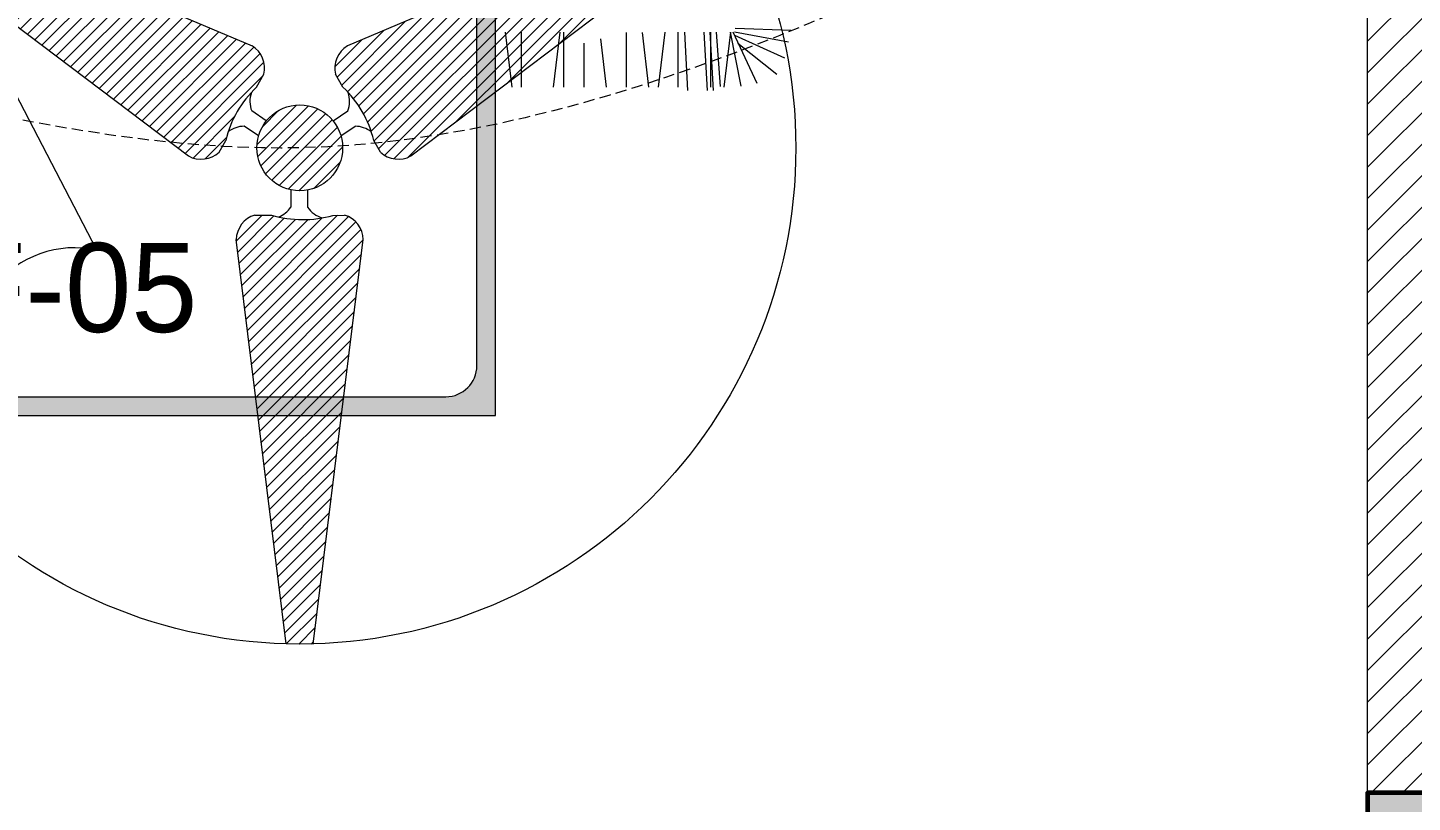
# Model space of a CAD drawing. Header units: inches. Extents: x 109699 to 44449955, y -10987 to 15824140.
# Drawn here: x 196343.1 to 196420.9, y -4169 to -4125.5 of the extents above; entities that cross this region are included whole.
import ezdxf

# ---------------------------------------------------------------- set-up
doc = ezdxf.new("R2010")
doc.units = ezdxf.units.IN
doc.header["$LTSCALE"] = 5
doc.header["$MEASUREMENT"] = 0
doc.linetypes.add('DASHDOT', pattern=[1, 0.5, -0.25, 0, -0.25])
doc.linetypes.add('DASHED2', pattern=[0.375, 0.25, -0.125])
for name, color, linetype, lineweight in [('@NORMAL', 7, 'Continuous', 5), ('AC In', 244, 'DASHED2', 30), ('cloumn', 253, 'Continuous', 60), ('collum', 8, 'Continuous', 70), ('E-CF-Ceiling-Fan', 30, 'Continuous', 13), ('E-Con-Point', 5, 'DASHED2', 13), ('ha', 252, 'Continuous', 5), ('SB', 1, 'DASHDOT', 20), ('WALL-1', 8, 'Continuous', 9)]:
    doc.layers.add(name, color=color, linetype=linetype, lineweight=lineweight)
doc.layers.add('FURNITUR', color=7, linetype='Continuous', lineweight=5, true_color=0xe8e8e8)
doc.styles.get("Standard").update_dxf_attribs({"font": 'times.ttf'})

# ---------------------------------------------------------------- blocks, each defined once
blk = doc.blocks.new('coloumn-01')
at = {"layer": 'ha'}
h = blk.add_hatch(dxfattribs=at)
h.set_pattern_fill('AR-CONC', color=256, scale=0.5)
h.set_pattern_definition([(49.99999999999999, (0, 0), (3.586300913003767, -0.3137606749129755), [0.375, -4.125]), (355, (0, 0), (-0.693756668065, 3.760960668500059), [0.3, -3.3]), (100.45144446, (0.298858405, -0.02614672), (2.89254423363556, 3.447199954843147), [0.3187009599999999, -3.505710559999999]), (46.18420000000001, (0, 1), (5.336206653357862, -0.8275964039653827), [0.5625, -6.1875]), (96.63563549, (0.444683725, 0.931033465), (4.673309728371142, 4.870593003872752), [0.47805171, -5.258568799999999]), (351.1841639899999, (0, 1), (4.673309725273866, 4.870593001349951), [0.45, -4.950000005]), (21, (0.5, 0.75), (2.984535260592308, -2.013094453326694), [0.375, -4.125]), (326.0000000000001, (0.5, 0.75), (1.216576659607909, 3.625750225234265), [0.3, -3.3]), (71.45144474, (0.74871127, 0.58224213), (4.201111883649856, 1.612655764031769), [0.31870095, -3.50571056]), (37.50000000000001, (0, 0), (0.06079927658645334, 1.664469269156557), [0, -3.26, 0, -3.35, 0, -3.3125]), (7.499999999999999, (0, 0), (1.315347687210743, 1.972058559411801), [0, -1.91, 0, -3.185, 0, -1.2625]), (327.5, (-1.115, 0), (2.669112180862045, -0.1127743586718988), [0, -1.25, 0, -3.9, 0, -5.175]), (317.5, (-1.615, 0), (2.915930846711931, 0.5005249116615886), [0, -1.625, 0, -2.59, 0, -3.675])])
h.paths.add_polyline_path([(32128.44739975178, -2546319.049243456), (32092.44739975178, -2546319.049243456), (32092.44739975178, -2546331.049243456), (32128.44739975178, -2546331.049243456)])
h.paths.add_polyline_path([(32128.44739975189, -2546617.132962178), (32098.44739975189, -2546617.132962178), (32098.44739975189, -2546629.132962178), (32128.44739975189, -2546629.132962178)])
h.paths.add_polyline_path([(31978.51966727065, -2546605.132962178), (31966.51966727065, -2546605.132962178), (31966.51966727065, -2546635.132962178), (31978.51966727065, -2546635.132962178)])
h.paths.add_polyline_path([(31821.20333333506, -2546605.132962178), (31809.20333333506, -2546605.132962178), (31809.20333333506, -2546635.132962178), (31821.20333333506, -2546635.132962178)])
h.paths.add_polyline_path([(31689.20328743063, -2546611.133238418), (31677.20328743063, -2546611.133238418), (31677.20328743063, -2546635.133238418), (31689.20328743063, -2546635.133238418)])
h.paths.add_polyline_path([(31417.20347832461, -2546611.132962178), (31405.20347832461, -2546611.132962178), (31405.20347832461, -2546635.132962178), (31417.20347832461, -2546635.132962178)])
h.paths.add_polyline_path([(31435.20347912709, -2546415.348983645), (31405.20347912709, -2546415.348983645), (31405.20347912709, -2546427.348983645), (31435.20347912709, -2546427.348983645)])
h.paths.add_polyline_path([(31633.74647668525, -2546415.348983645), (31603.74647668525, -2546415.348983645), (31603.74647668525, -2546427.348983645), (31633.74647668525, -2546427.348983645)])
h.paths.add_polyline_path([(31821.20245073218, -2546319.049243455), (31809.20245073218, -2546319.049243455), (31809.20245073218, -2546349.049243455), (31821.20245073218, -2546349.049243455)])
h.paths.add_polyline_path([(31996.51966727068, -2546319.049243455), (31966.51966727068, -2546319.049243455), (31966.51966727068, -2546331.049243455), (31996.51966727068, -2546331.049243455)])
h.paths.add_polyline_path([(31581.74648750067, -2546291.049243452), (31541.74648750067, -2546291.049243452), (31541.74648750067, -2546301.049243452), (31581.74648750067, -2546301.049243452)])
h.paths.add_polyline_path([(31485.74647668505, -2546261.049243452), (31475.74647668505, -2546261.049243452), (31475.74647668505, -2546301.049243452), (31485.74647668505, -2546301.049243452)])
h.paths.add_polyline_path([(31581.74648750064, -2546206.049278549), (31521.74648750064, -2546206.049278549), (31521.74648750064, -2546216.049243455), (31581.74648750064, -2546216.049243455)])
h.paths.add_polyline_path([(31435.20347595899, -2546206.049243455), (31405.20347595899, -2546206.049243455), (31405.20347595899, -2546218.049243455), (31435.20347595899, -2546218.049243455)])
h.paths.add_polyline_path([(31435.20347912709, -2546094.049243455), (31405.20347912709, -2546094.049243455), (31405.20347912709, -2546106.049243455), (31435.20347912709, -2546106.049243455)])
h.paths.add_polyline_path([(31583.74647668522, -2546094.049243455), (31547.74647668522, -2546094.049243455), (31547.74647668522, -2546106.049243455), (31583.74647668522, -2546106.049243455)])
h.paths.add_polyline_path([(31775.41359277777, -2546094.049243455), (31763.41359277777, -2546094.049243455), (31763.41359277777, -2546124.049243455), (31775.41359277777, -2546124.049243455)])
h.paths.add_polyline_path([(32059.80123907101, -2546094.049243455), (32047.80123907101, -2546094.049243455), (32047.80123907101, -2546124.049243455), (32059.80123907101, -2546124.049243455)])
h.paths.add_polyline_path([(32058.06771510976, -2545913.633020405), (32028.06771510976, -2545913.633020405), (32028.06771510976, -2545925.633020405), (32058.06771510976, -2545925.633020405)])
h.paths.add_polyline_path([(32048.06771510973, -2545722.712815279), (32036.06771510973, -2545722.712815279), (32036.06771510973, -2545746.712815279), (32048.06771510973, -2545746.712815279)])
h.paths.add_polyline_path([(31799.41359277774, -2545913.633020405), (31763.41359277774, -2545913.633020405), (31763.41359277774, -2545925.633020405), (31799.41359277774, -2545925.633020405)])
h.paths.add_polyline_path([(31591.53986684192, -2545945.049243456), (31561.31223659915, -2545945.049243456), (31561.31223659915, -2545957.049243456), (31591.53986684192, -2545957.049243456)])
h.paths.add_polyline_path([(31435.20347912709, -2545945.049243456), (31405.20347912709, -2545945.049243456), (31405.20347912709, -2545957.049243456), (31435.20347912709, -2545957.049243456)])
h.paths.add_polyline_path([(31429.2035252499, -2545715.383477275), (31405.2035252499, -2545715.383477275), (31405.2035252499, -2545727.383477275), (31429.2035252499, -2545727.383477275)])
h.paths.add_polyline_path([(31605.53986684192, -2545715.383237123), (31581.53986684192, -2545715.383237123), (31581.53986684192, -2545727.383237123), (31605.53986684192, -2545727.383237123)])
h.paths.add_polyline_path([(31775.41359277774, -2545711.610186095), (31763.41359277774, -2545711.610186095), (31763.41359277774, -2545735.610186095), (31775.41359277774, -2545735.610186095)])
at = {"layer": 'cloumn', "elevation": -16.98928691961896}
blk.add_lwpolyline([(31821.20333333506, -2546635.132962178), (31821.20333333506, -2546605.132962178), (31809.20333333506, -2546605.132962178), (31809.20333333506, -2546635.132962178)], close=True, dxfattribs=at)
blk = doc.blocks.new('vfdcx')
at = {"layer": 'FURNITUR'}
blk.add_hatch(color=256, dxfattribs=at).paths.add_polyline_path([(103350.0060097762, -21058.46706700833, -0.4142135623901436), (103300.0060097733, -21008.46706700833), (103300.0060097733, -19120.26887350193, -0.4142135623730951), (103270.0060097733, -19090.26887350193), (103270.0060097733, -19470.26887349553), (103270.0060097745, -21088.46706700716), (105000.0060097704, -21088.46706700716), (105000.0060097704, -19470.94256263169, 5.403727467161091e-05), (104999.998444552, -19470.94256181408), (104999.998444552, -19090.94256181307, -0.4076509114471731), (104970.0060097716, -19120.26887350193), (104970.0060097716, -19700.18891725242), (104974.8149614137, -19698.56576437598), (104970.0060097716, -19701.06727675785), (104970.0060097716, -21008.46706700542, -0.4142135623901436), (104920.0060097716, -21058.46706700833)])
for p, q in [((103270.0060097745, -19058.46706700833), (103270.0060097745, -21088.46706700716)), ((103300.0060097733, -19120.26887350804), (103300.0060097733, -21008.46706700542)), ((103535.4563226178, -20447.2889216937), (104974.8149614138, -19698.56576437598)), ((103350.0060097762, -21058.46706700833), (104920.0060097759, -21058.46706700833)), ((103270.0060097745, -21088.46706700716), (105000.0060097704, -21088.46706700716)), ((103886.3420231759, -21103.85434488273), (103797.4616070537, -21114.41374581192)), ((103886.3420231759, -21129.84802882567), (103797.6151866282, -21129.84802882567)), ((103886.3420231759, -21191.79039594166), (103797.4616070537, -21181.31057662105)), ((103886.3420231759, -21197.96008453124), (103797.6151866282, -21197.96008453124)), ((103868.3991277834, -21230.65344742064), (103797.6151866282, -21230.65344742064)), ((103875.3637692538, -21257.14113218566), (103797.4616070537, -21266.39626622056)), ((103885.6151866316, -21298.76550312621), (103797.6151866282, -21298.76550312621)), ((103885.6151866316, -21324.03527251301), (103797.4616070537, -21334.50832192613)), ((103886.3420231759, -21360.7078702422), (103797.4616070537, -21350.22805091432)), ((103886.3420231759, -21392.14055830381), (103792.2338786997, -21397.38046797139)), ((103886.3420231759, -21381.66073898321), (103797.4616070537, -21381.66073898321)), ((103886.3420231759, -21423.5732463727), (103792.2338786997, -21428.81315603301)), ((103886.3420231759, -21432.98270298111), (103792.2338786997, -21438.22261264142)), ((103886.3420231759, -21434.05306570059), (103797.4616070537, -21434.05306570059)), ((103886.3420231759, -21434.05306570059), (103797.4616070537, -21434.05306570059)), ((103886.3420231759, -21443.46252230172), (103798.6228916019, -21449.56373436582)), ((103886.3420231759, -21466.35151447992), (103797.4616070537, -21455.87169515203)), ((103886.3029552417, -21465.63625698911), (103799.108985881, -21483.07310163511)), ((103886.6185903429, -21469.95573065362), (103803.9703819272, -21508.81217712742)), ((103868.6427402103, -21478.40694419721), (103818.5544000702, -21540.86463072746)), ((103881.4157504862, -21473.02425570671), (103844.785439051, -21553.03813127977)), ((103886.8991788226, -21472.99092410832), (103870.4508834821, -21559.4400628048)), ((103892.6047211029, -21473.90807815974), (103889.1659294863, -21563.33810496436))]:
    blk.add_line(p, q, dxfattribs=at)
for centre, radius, start, end in [((103374.6159861589, -20411.07409152175), 164.8670002034185, 347.3108845251036, 116.4453669963143), ((103350.0060097762, -21008.46706700542), 50, 180, 270)]:
    blk.add_arc(centre, radius, start, end, dxfattribs=at)
blk = doc.blocks.new('1')
at = {"layer": 'E-CF-Ceiling-Fan', "linetype": 'ByBlock', "ltscale": 0.5}
h = blk.add_hatch(dxfattribs=at)
h.set_pattern_fill('ANSI31', color=256, scale=10)
h.set_pattern_definition([(45, (0, 0), (-0.8838834764831843, 0.8838834764831844), [])])
edge = h.paths.add_edge_path()
edge.add_line((209066.544903523, -13067.11685315647), (209064.6438415694, -13070.41407147769))
edge.add_line((209064.6438415694, -13070.41407147769), (209110.249472843, -13104.88204089217))
edge.add_ellipse((209112.0161950886, -13101.65334947437), major_axis=(2.602475337466696, 2.602475337466696), ratio=0.9999999999999906, start_angle=196.3127629962977, end_angle=268.2872464290007)
edge.add_line((209114.5397230216, -13104.33244681023), (209115.4849750511, -13102.69748638713))
edge.add_ellipse((209130.2442591997, -13106.24386666673), major_axis=(10.7334356491749, 10.7334356491749), ratio=0.9999999999981393, start_angle=88.44228272541869, end_angle=121.48902709430789, ccw=False)
edge.add_line((209119.806567247, -13095.22262044099), (209120.8528262952, -13093.41295266685))
edge.add_ellipse((209117.2719126632, -13092.56276837834), major_axis=(2.602475337466932, 2.602475337466932), ratio=0.9999999999995292, start_angle=301.6440633906456, end_angle=373.6185468234727)
edge.add_line((209119.1884486464, -13089.4206917419), (209066.544903523, -13067.11685315647))
edge = h.paths.add_edge_path()
edge.add_ellipse((209131.089283705, -13116.74145270932), major_axis=(2.633110768784475, 2.633110768784475), ratio=0.9999999999997597, start_angle=316.8297377331859, end_angle=387.8389618723904)
edge.add_line((209132.1880164829, -13113.18345735742), (209130.5488454061, -13113.22495130345))
edge.add_ellipse((209126.3035237661, -13098.2962790596), major_axis=(-10.97469841933177, 10.97469841933177), ratio=0.9999999999999191, start_angle=145.1951729281282, end_angle=150.8743574177565, ccw=False)
edge.add_ellipse((209126.3035237661, -13098.2962790596), major_axis=(-10.97469841933177, 10.97469841933177), ratio=0.9999999999999191, start_angle=122.4336804261327, end_angle=145.1951729281282, ccw=False)
edge.add_ellipse((209126.3035237661, -13098.2962790596), major_axis=(-10.97469841933177, 10.97469841933177), ratio=0.9999999999999191, start_angle=118.5749297277244, end_angle=122.4336804261327, ccw=False)
edge.add_line((209121.9149097344, -13113.18345735741), (209119.5749032555, -13113.18345735741))
edge.add_ellipse((209120.6314155011, -13116.70924926331), major_axis=(2.602635845509655, 2.602635845509654), ratio=0.9999999999987026, start_angle=61.6809744807266, end_angle=133.6503259141647)
edge.add_line((209116.9517537436, -13116.62255417043), (209123.9933819142, -13173.42733947012))
edge.add_line((209123.9933819142, -13173.42733947012), (209127.784032512, -13173.43690240765))
edge.add_line((209127.784032512, -13173.43690240765), (209134.8111659948, -13116.62255417052))
h.paths.add_polyline_path([(209119.8508739552, -13103.74154532349, 1), (209131.9120457831, -13103.74154532349, 1)])
edge = h.paths.add_edge_path()
edge.add_line((209187.3717421067, -13070.20410122277), (209185.4890127634, -13066.97304093389))
edge.add_line((209185.4890127634, -13066.97304093389), (209132.574471092, -13089.4206917419))
edge.add_ellipse((209134.4910070752, -13092.56276837834), major_axis=(-2.602475337469112, 2.602475337469112), ratio=0.9999999999994945, start_angle=-13.61854682341294, end_angle=58.35593660933898)
edge.add_line((209130.9100934432, -13093.41295266685), (209131.9563524914, -13095.22262044099))
edge.add_ellipse((209121.5186605386, -13106.24386666673), major_axis=(10.73343564915542, 10.73343564915542), ratio=0.999999999999095, start_angle=328.5109729056215, end_angle=361.55771727458557, ccw=False)
edge.add_line((209136.2779446873, -13102.69748638713), (209137.2231967167, -13104.33244681019))
edge.add_ellipse((209139.7467246498, -13101.65334947437), major_axis=(-2.602475337469201, 2.602475337469201), ratio=0.9999999999990601, start_angle=91.71275357099776, end_angle=163.2982999863874)
edge.add_line((209141.4914892536, -13104.89395933078), (209187.3717421067, -13070.20410122277))
at = {"layer": 'E-CF-Ceiling-Fan', "ltscale": 10}
for p, q in [((209064.6438415694, -13070.41407147769), (209066.544903523, -13067.11685315647)), ((209066.544903523, -13067.11685315647), (209119.1884486464, -13089.42069174189)), ((209185.4947354289, -13066.97061323832), (209132.574471092, -13089.42069174189)), ((209187.3717421067, -13070.20410122277), (209185.4890127634, -13066.97304093388)), ((209064.6438415694, -13070.41407147769), (209110.249472843, -13104.88204089212)), ((209187.3717421067, -13070.20410122277), (209141.4914892536, -13104.8939593308)), ((209119.8065672471, -13095.2226204409), (209120.8528262952, -13093.41295266684)), ((209131.9563524913, -13095.2226204409), (209130.9100934432, -13093.41295266684)), ((209121.1873655701, -13099.95559165538), (209119.1343670181, -13098.56426171081)), ((209130.5755541683, -13099.95559165538), (209132.6285527202, -13098.56426171081)), ((209120.0894197592, -13102.06218894969), (209118.0923406337, -13100.70875594979)), ((209131.6734999792, -13102.06218894969), (209133.6705791047, -13100.70875594979)), ((209114.5397230216, -13104.33244681025), (209115.484975051, -13102.69748638717)), ((209137.2231967167, -13104.33244681025), (209136.2779446873, -13102.69748638717)), ((209124.6292368371, -13109.64068966342), (209124.6292368371, -13112.08558296959)), ((209126.9897148455, -13109.6694233058), (209126.9897148455, -13112.08558296959)), ((209119.5749032554, -13113.18345735741), (209121.9149097344, -13113.18345735741)), ((209130.5488454059, -13113.22495130345), (209132.1880164829, -13113.18345735741)), ((209123.9933819142, -13173.42733947012), (209116.9517537436, -13116.62255417042)), ((209127.784032512, -13173.43690240765), (209134.8111659948, -13116.62255417039)), ((209127.784032512, -13173.43690240765), (209123.9933819142, -13173.42733947012))]:
    blk.add_line(p, q, dxfattribs=at)
for radius in [69.69809221428028, 6.030585913961706]:
    blk.add_circle((209125.8814598692, -13103.74154532349), radius, dxfattribs=at)
for centre, major_axis, ratio, start_param, end_param in [((209117.2719126632, -13092.56276837834), (2.602475337466931, 2.602475337466931), 0.9999999999995293, 5.264682075261256, 6.520873788586199), ((209134.4910070752, -13092.56276837834), (-2.602475337469112, 2.602475337469112), 0.9999999999994945, -0.2376884814055706, 1.018503231918061), ((209130.2442591997, -13106.24386666673), (10.7334356491749, 10.7334356491749), 0.9999999999981393, 1.543609031538261, 2.120383527840273), ((209122.7572162564, -13097.18760929776), (-2.740456939066795, 2.740456939066795), 0.9999999999999716, 0.4622372466417044, 1.148537865656782), ((209121.5186605386, -13106.24386666673), (10.73343564915542, 10.73343564915542), 0.999999999999095, 5.733598106132978, 6.310372602436297), ((209129.0057034835, -13097.18760929378), (-2.740456939069299, 2.740456939069299), 0.9999999999990347, 3.56385111362636, 4.25015173105463), ((209118.1560665238, -13104.58382336606), (2.740456939070688, 2.740456939070688), 0.9999999999982624, 0.801841786050358, 1.428905426830904), ((209133.6068532084, -13104.58382336598), (-2.740456939075534, 2.740456939075535), 0.999999999998016, -1.428905429243861, -0.8018417876198008), ((209112.0161950886, -13101.65334947437), (2.602475337466696, 2.602475337466696), 0.9999999999999905, 3.426304077972683, 4.682495791295461), ((209139.7467246498, -13101.65334947437), (-2.602475337469201, 2.602475337469201), 0.9999999999990602, 1.600689515884098, 2.85688122920773), ((209120.6314155011, -13116.70924926331), (2.602635845509655, 2.602635845509654), 0.9999999999987026, 1.076536090527279, 2.332638233565674), ((209126.3035237661, -13098.2962790596), (-10.97469841933177, 10.97469841933177), 0.999999999999919, 2.069522934069694, 2.63325429377058), ((209121.4571744064, -13109.85887499457), (-2.740456939059593, 2.740456939059593), 0.9999999999952948, 2.745104486731238, 3.314940694839574), ((209130.1617772753, -13109.85887499338), (2.740456939059473, 2.740456939059473), 0.9999999999984862, 2.968244612714574, 3.636223092052213), ((209131.089283705, -13116.74145270932), (2.633110768784475, 2.633110768784475), 0.9999999999997595, 5.52972209167421, 6.769066852189965)]:
    blk.add_ellipse(centre, major_axis=major_axis, ratio=ratio, start_param=start_param, end_param=end_param, dxfattribs=at)

msp = doc.modelspace()

# ---------------------------------------------------------------- hatches: boundary and pattern name
at = {"layer": '@NORMAL'}
h = msp.add_hatch(dxfattribs=at)
h.set_pattern_fill('ANSI31', scale=10, angle=-7.63333123551244e-14, style=0)
h.set_pattern_definition([(44.99999999999989, (142182.2313490109, 2531124.419644955), (-0.8838834764831833, 0.8838834764831855), [])])
h.paths.add_polyline_path([(196539.7367803313, -4028.007753115175), (196423.4200396285, -4028.007518244003), (196423.4200396285, -3912.423741294098), (196418.4195765441, -3912.423741294098), (196418.4195765441, -4168.507460016319), (196423.4203979398, -4168.507460016319), (196423.4203979398, -4033.007518244003), (196539.7367803313, -4033.007753115175)])

# ---------------------------------------------------------------- linework, layer by layer
at = {"layer": 'AC In', "ltscale": 4}
msp.add_spline([(196309.0625, -3770.321839887185, 1.357551479428487), (196519.0722521292, -3899.963498570354, -0.2041998163280778), (196554.5898931054, -4082.977774671268), (196551.1661776879, -4151.370413504588), (196543.2431236631, -4183.461143316799, 0.1632158499592506), (196543.46484375, -4196.3828125, 0.1632158499592506), (196521.6649601266, -4189.007518243809, 0.1632158499592506)], degree=3, dxfattribs=at)
at = {"layer": 'E-Con-Point', "ltscale": 0.5}
msp.add_spline([(196409.3551463898, -4114.721789728022, -0.03541591299864846), (196358.4202562483, -4132.267472780311, 0.1051825761657712), (196322.3858583963, -4126.176906456491, 0.1051825761657712), (196302.7784048508, -4117.695158350023, 0.02460699220510727), (196306.5941902933, -4094.725193756563, 0.1867579984297478), (196319.8985252774, -4084.001571408215), (196332.0217425219, -4072.127422061962, 0.3273531576481901), (196346.5330185772, -4068.973337858071, 0.1867579984297478), (196359.9281817628, -4066.75856512656, 0.386160360150825), (196371.7458160738, -4070.215935956745, 0.5255518608029004)], degree=3, dxfattribs=at)
at = {"layer": 'SB', "ltscale": 0.5}
for points in [[(196427.1706597055, -4143.047912558772, 0.06102640864050869), (196454.6888510101, -3983.263684733469), (196468.7367475461, -3846.623658939826, -0.1345798018996256), (196442.9671153492, -3806.878908081697), (196308.4503823738, -3766.596938933787, 1.357551479428487)], [(196532.3288987558, -4186.028721980703), (196542.8844244224, -4080.199645221452), (196532.9001513942, -4035.807453057179), (196492.829946391, -3904.515970208176), (196453.050658763, -3805.54955321657), (196315.0410609562, -3767.080902115922, 1.357551479428487)], [(196631.1523197009, -4185.08309300102), (196629.4887915439, -4143.988357867405), (196617.3799730923, -4108.43851264269), (196631.9452048061, -4040.216177589971, 0.291434139944613), (196566.3188842582, -3991.310222487253), (196496.9176449129, -3839.400688226473, -0.06870740550734084), (196315.0410609562, -3767.080902115922, 1.357551479428487)], [(196621.2431236632, -4183.47382998071, 0.1914343817397253), (196626.703125, -4092.49609375), (196571.5234375, -4009.84765625), (196521.71484375, -3870.19921875), (196487.4609375, -3807.83984375), (196315.0410609562, -3767.080902115922, 1.357551479428392)], [(196748.9860880825, -4166.867919371018, -0.02144757909902495), (196657.1113423192, -4070.37084475112), (196494.419021477, -3990.469826841244, -0.2286854745941795), (196458.9000402839, -3808.614921242366), (196307.2806941518, -3767.197737286692, 1.351851322454579)], [(196370.8704122412, -4065.872867280792, 0.1867579984297478), (196377.7505362773, -4089.144423311551), (196338.2256436765, -4125.916712559749, 0.1867579984297478), (196309.0857840033, -4178.125489165457), (196302.5568541105, -4204.836739721653)]]:
    msp.add_spline(points, degree=3, dxfattribs=at)
at = {"layer": 'WALL-1'}
msp.add_line((196418.4203235146, -4168.507460016319, 0.1150494877639321), (196418.4195000335, -3912.423741294098, 0.3617963558181089), dxfattribs=at)

# ---------------------------------------------------------------- block references
at = {"layer": '@NORMAL'}
msp.add_blockref('coloumn-01', (164609.2171258143, 2542436.625502162, 16.96783934052013), dxfattribs=at)
at = {"layer": 'collum', "linetype": 'ByBlock', "xscale": 0.4, "yscale": 0.4, "zscale": 0.4}
msp.add_blockref('1', (112708.0676723006, 1109.229145349083, 0.1051825761657712), dxfattribs=at)
at = {"layer": 'FURNITUR', "xscale": 0.03494400001363829, "yscale": 0.03494400001363829, "zscale": 0.03494400001363829, "rotation": 89.99999999999991}
msp.add_blockref('vfdcx', (195632.5090024338, -7755.966493958635, 0.1867579984297478), dxfattribs=at)

# ---------------------------------------------------------------- texts
at = {"layer": 'E-CF-Ceiling-Fan', "color": 1, "insert": (196334.0943040391, -4137.614352143703, 0.005147673940585129), "char_height": 5, "width": 24.08470202641911, "attachment_point": 1}
msp.add_mtext('{\\fCentury Gothic|b0|i0|c0|p34;\\C256;CF-05}', dxfattribs=at)

doc.saveas('drawing.dxf')
